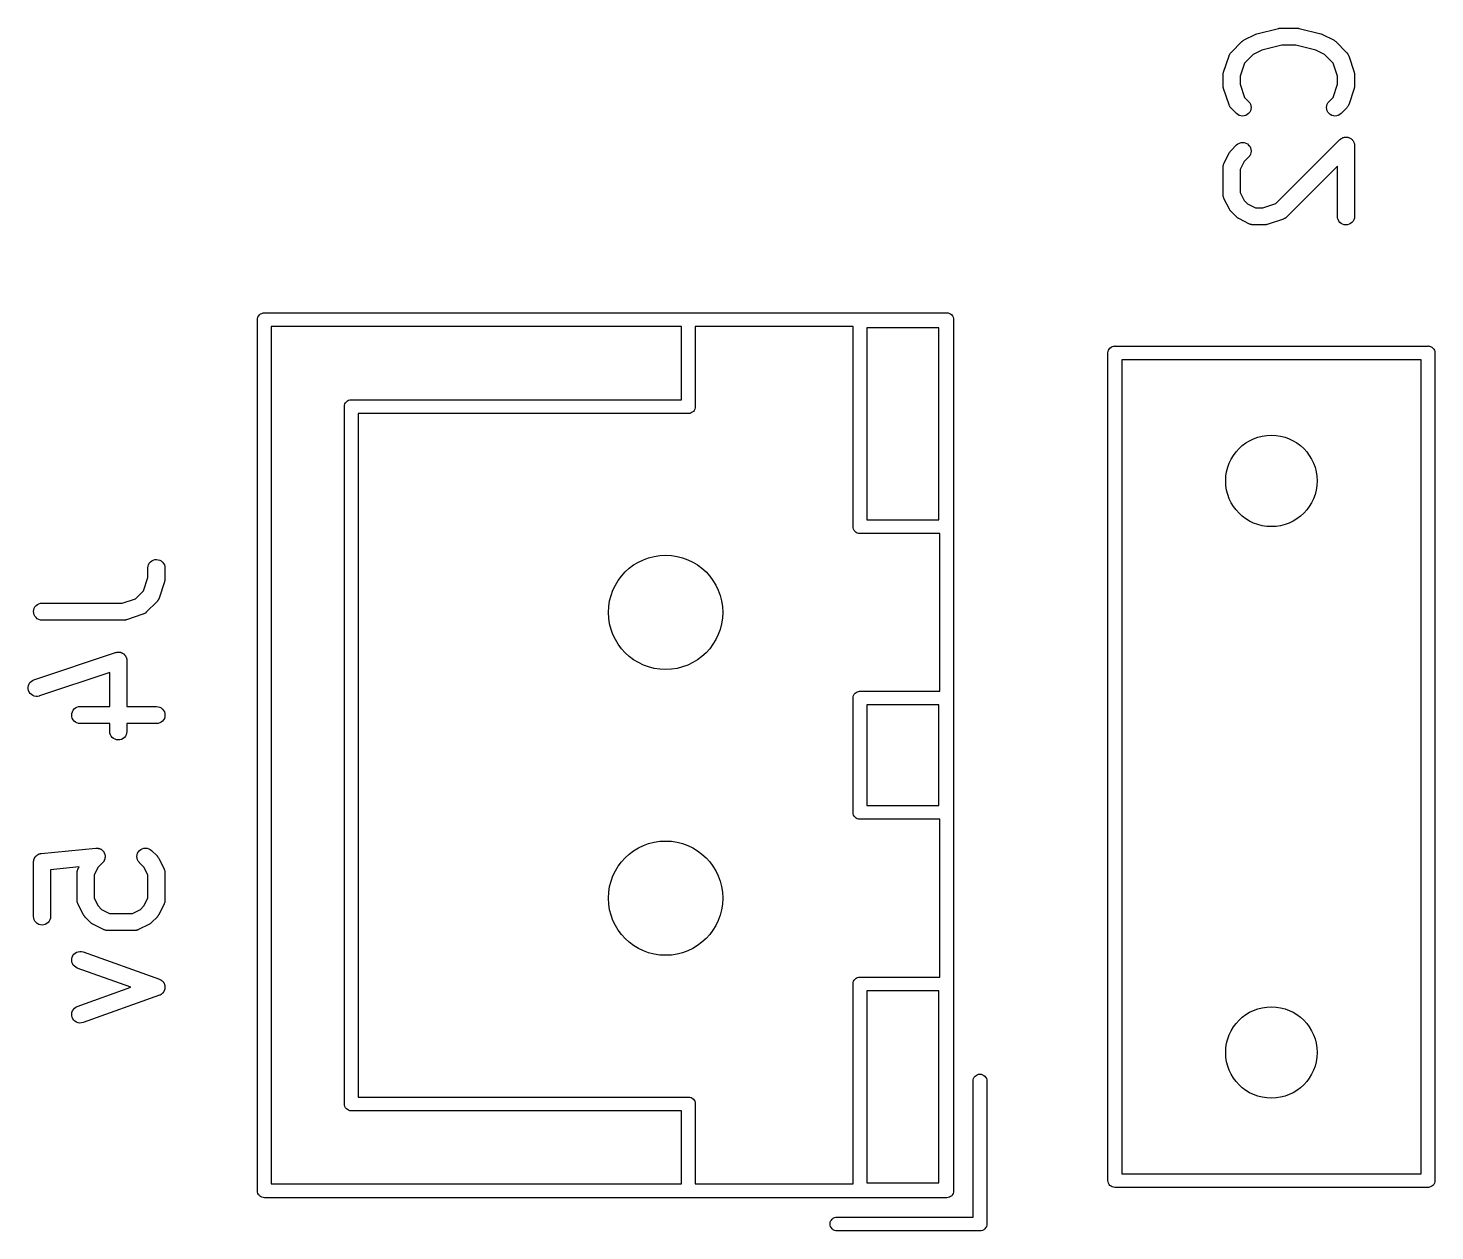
# Model space of a CAD drawing. Extents: x 140.2 to 175.1, y -102.6 to -62.2.
# Drawn here: x 140.17 to 152.48, y -73.06 to -62.54 of the extents above; entities that cross this region are included whole.
import ezdxf

# ---------------------------------------------------------------- set-up
doc = ezdxf.new("R2010")
doc.units = 0
doc.layers.add('BLACK', color=7, linetype='CONTINUOUS')

msp = doc.modelspace()

# ---------------------------------------------------------------- linework, layer by layer
at = {"layer": 'BLACK', "linetype": 'CONTINUOUS'}
for p, q in [((150.808, -62.6447), (150.812, -62.6424)), ((150.812, -62.6424), (150.907, -62.5948)), ((150.907, -62.5948), (150.908, -62.5944)), ((150.908, -62.5941), (150.915, -62.5917)), ((150.908, -62.5942), (150.908, -62.5941)), ((150.908, -62.5944), (150.908, -62.5942)), ((150.915, -62.5917), (150.922, -62.5893)), ((150.922, -62.5891), (151.113, -62.5415)), ((150.922, -62.5893), (150.922, -62.5891)), ((150.922, -62.5893), (150.922, -62.5893)), ((151.113, -62.5415), (151.114, -62.5413)), ((151.114, -62.5413), (151.115, -62.5411)), ((151.115, -62.5411), (151.116, -62.5407)), ((151.116, -62.5407), (151.122, -62.5401)), ((151.122, -62.5401), (151.128, -62.5393)), ((151.128, -62.5393), (151.13, -62.5394)), ((151.13, -62.5394), (151.131, -62.5393)), ((151.131, -62.5393), (151.274, -62.5393)), ((151.274, -62.5393), (151.275, -62.5393)), ((151.275, -62.5393), (151.276, -62.5394)), ((151.276, -62.5394), (151.278, -62.5394)), ((151.278, -62.5394), (151.283, -62.5403)), ((151.283, -62.5403), (151.289, -62.5409)), ((151.289, -62.5409), (151.291, -62.5413)), ((151.291, -62.5413), (151.292, -62.5415)), ((151.292, -62.5415), (151.482, -62.5891)), ((151.482, -62.5891), (151.483, -62.5894)), ((151.483, -62.5894), (151.484, -62.5895)), ((151.484, -62.5895), (151.484, -62.5896)), ((151.484, -62.5896), (151.491, -62.5921)), ((151.491, -62.5921), (151.497, -62.5945)), ((151.497, -62.5945), (151.498, -62.5947)), ((151.498, -62.5947), (151.498, -62.5948)), ((151.498, -62.5948), (151.593, -62.6424)), ((151.593, -62.6424), (151.594, -62.6429)), ((150.685, -62.7668), (150.687, -62.765)), ((150.687, -62.765), (150.688, -62.763)), ((150.688, -62.763), (150.691, -62.7591)), ((150.691, -62.7591), (150.694, -62.7549)), ((150.694, -62.7549), (150.696, -62.7534)), ((150.696, -62.7534), (150.697, -62.7517)), ((150.697, -62.7517), (150.792, -62.6565)), ((150.792, -62.6565), (150.793, -62.6558)), ((150.793, -62.6558), (150.796, -62.6531)), ((150.796, -62.6531), (150.799, -62.6502)), ((150.799, -62.6502), (150.802, -62.6486)), ((150.802, -62.6486), (150.804, -62.6466)), ((150.804, -62.6466), (150.808, -62.6447)), ((150.967, -62.7327), (150.89, -62.7712)), ((151.14, -62.6893), (150.967, -62.7327)), ((151.265, -62.6893), (151.14, -62.6893)), ((151.438, -62.7327), (151.265, -62.6893)), ((151.515, -62.7712), (151.438, -62.7327)), ((151.594, -62.6429), (151.598, -62.6452)), ((151.598, -62.6452), (151.601, -62.6472)), ((151.601, -62.6472), (151.604, -62.6492)), ((151.604, -62.6492), (151.606, -62.6509)), ((151.606, -62.6509), (151.609, -62.6538)), ((151.609, -62.6538), (151.613, -62.6565)), ((151.613, -62.6565), (151.708, -62.7517)), ((151.708, -62.7517), (151.709, -62.7525)), ((151.709, -62.7525), (151.71, -62.7542)), ((151.71, -62.7542), (151.712, -62.7557)), ((151.712, -62.7557), (151.714, -62.7599)), ((151.714, -62.7599), (151.718, -62.7639)), ((151.718, -62.7639), (151.719, -62.7659)), ((150.631, -62.9239), (150.679, -62.781)), ((150.679, -62.7801), (150.68, -62.7781)), ((150.679, -62.781), (150.679, -62.7801)), ((150.68, -62.7781), (150.681, -62.7759)), ((150.681, -62.7759), (150.683, -62.7714)), ((150.683, -62.7714), (150.685, -62.7668)), ((150.816, -62.8453), (150.777, -62.9598)), ((150.89, -62.7712), (150.816, -62.8453)), ((151.589, -62.8453), (151.515, -62.7712)), ((151.627, -62.9598), (151.589, -62.8453)), ((151.719, -62.7659), (151.72, -62.7677)), ((151.72, -62.7677), (151.722, -62.7724)), ((151.722, -62.7724), (151.724, -62.7769)), ((151.724, -62.7769), (151.725, -62.779)), ((151.725, -62.779), (151.726, -62.781)), ((151.726, -62.781), (151.774, -62.9239)), ((150.627, -62.9466), (150.628, -62.9424)), ((150.627, -62.9476), (150.627, -62.9466)), ((150.627, -63.0429), (150.627, -62.9476)), ((150.628, -62.9382), (150.629, -62.9351)), ((150.628, -62.9424), (150.628, -62.9382)), ((150.629, -62.932), (150.63, -62.928)), ((150.629, -62.9351), (150.629, -62.932)), ((150.63, -62.928), (150.631, -62.9239)), ((150.777, -62.9598), (150.777, -63.0307)), ((151.627, -63.0307), (151.627, -62.9598)), ((151.774, -62.9239), (151.774, -62.9249)), ((151.774, -62.9249), (151.775, -62.929)), ((151.775, -62.929), (151.776, -62.9331)), ((151.776, -62.9331), (151.776, -62.9362)), ((151.776, -62.9362), (151.777, -62.9392)), ((151.777, -62.9392), (151.777, -62.9434)), ((151.777, -62.9434), (151.777, -62.9476)), ((151.777, -62.9476), (151.777, -63.0429)), ((150.628, -63.0471), (150.627, -63.0429)), ((150.628, -63.0513), (150.628, -63.0471)), ((150.629, -63.0543), (150.628, -63.0513)), ((150.629, -63.0574), (150.629, -63.0543)), ((150.63, -63.0615), (150.629, -63.0574)), ((150.631, -63.0656), (150.63, -63.0615)), ((150.631, -63.0666), (150.631, -63.0656)), ((150.679, -63.2094), (150.631, -63.0666)), ((150.777, -63.0307), (150.816, -63.1452)), ((151.589, -63.1452), (151.627, -63.0307)), ((151.774, -63.0666), (151.726, -63.2094)), ((151.776, -63.0585), (151.774, -63.0625)), ((151.774, -63.0625), (151.774, -63.0666)), ((151.777, -63.0523), (151.776, -63.0553)), ((151.776, -63.0553), (151.776, -63.0585)), ((151.777, -63.0429), (151.777, -63.0439)), ((151.777, -63.0439), (151.777, -63.0481)), ((151.777, -63.0481), (151.777, -63.0523)), ((150.68, -63.2114), (150.679, -63.2094)), ((150.68, -63.2136), (150.68, -63.2114)), ((150.683, -63.2181), (150.68, -63.2136)), ((150.685, -63.2228), (150.683, -63.2181)), ((150.686, -63.2246), (150.685, -63.2228)), ((150.687, -63.2266), (150.686, -63.2246)), ((150.69, -63.2306), (150.687, -63.2266)), ((150.693, -63.2348), (150.69, -63.2306)), ((150.695, -63.2363), (150.693, -63.2348)), ((150.696, -63.238), (150.695, -63.2363)), ((150.697, -63.2387), (150.696, -63.238)), ((150.745, -63.2864), (150.697, -63.2387)), ((150.816, -63.1452), (150.851, -63.1803)), ((150.851, -63.1803), (150.851, -63.181)), ((150.851, -63.181), (150.861, -63.1925)), ((150.861, -63.1925), (150.867, -63.2055)), ((150.867, -63.2055), (150.871, -63.2195)), ((150.871, -63.2487), (150.867, -63.2626)), ((150.871, -63.2195), (150.873, -63.2341)), ((150.873, -63.2341), (150.871, -63.2487)), ((151.532, -63.2331), (151.534, -63.2185)), ((151.534, -63.2476), (151.532, -63.2331)), ((151.534, -63.2185), (151.538, -63.2045)), ((151.538, -63.2617), (151.534, -63.2476)), ((151.538, -63.2045), (151.545, -63.1916)), ((151.545, -63.1916), (151.554, -63.1803)), ((151.554, -63.1803), (151.589, -63.1452)), ((151.708, -63.2387), (151.66, -63.2864)), ((151.709, -63.237), (151.708, -63.2387)), ((151.711, -63.2355), (151.709, -63.237)), ((151.714, -63.2314), (151.711, -63.2355)), ((151.717, -63.2274), (151.714, -63.2314)), ((151.718, -63.2255), (151.717, -63.2274)), ((151.719, -63.2237), (151.718, -63.2255)), ((151.722, -63.2191), (151.719, -63.2237)), ((151.724, -63.2145), (151.722, -63.2191)), ((151.725, -63.2124), (151.724, -63.2145)), ((151.726, -63.2104), (151.725, -63.2124)), ((151.726, -63.2094), (151.726, -63.2104)), ((150.756, -63.2957), (150.745, -63.2864)), ((150.769, -63.3026), (150.756, -63.2957)), ((150.783, -63.3069), (150.769, -63.3026)), ((150.797, -63.3083), (150.783, -63.3069)), ((150.812, -63.307), (150.797, -63.3083)), ((150.826, -63.3028), (150.812, -63.307)), ((150.839, -63.2959), (150.826, -63.3028)), ((150.85, -63.2867), (150.839, -63.2959)), ((150.86, -63.2755), (150.85, -63.2867)), ((150.867, -63.2626), (150.86, -63.2755)), ((151.545, -63.2746), (151.538, -63.2617)), ((151.554, -63.286), (151.545, -63.2746)), ((151.565, -63.2954), (151.554, -63.286)), ((151.578, -63.3024), (151.565, -63.2954)), ((151.592, -63.3067), (151.578, -63.3024)), ((151.606, -63.3083), (151.592, -63.3067)), ((151.621, -63.3071), (151.606, -63.3083)), ((151.635, -63.303), (151.621, -63.3071)), ((151.648, -63.2962), (151.635, -63.303)), ((151.659, -63.2871), (151.648, -63.2962)), ((151.66, -63.2864), (151.659, -63.2871)), ((151.656, -63.5084), (151.661, -63.5039)), ((151.661, -63.5039), (151.661, -63.5038)), ((151.661, -63.5038), (151.662, -63.5038)), ((151.662, -63.5038), (151.668, -63.5004)), ((151.668, -63.5004), (151.674, -63.4971)), ((151.674, -63.4971), (151.675, -63.497)), ((151.674, -63.4971), (151.674, -63.4971)), ((151.675, -63.497), (151.681, -63.495)), ((151.681, -63.495), (151.688, -63.493)), ((151.688, -63.493), (151.689, -63.4929)), ((151.688, -63.493), (151.688, -63.493)), ((151.689, -63.4929), (151.696, -63.4923)), ((151.696, -63.4923), (151.703, -63.4917)), ((151.703, -63.4917), (151.703, -63.4917)), ((151.703, -63.4917), (151.71, -63.4924)), ((151.703, -63.4917), (151.703, -63.4917)), ((151.71, -63.4924), (151.717, -63.4932)), ((151.717, -63.4932), (151.718, -63.4932)), ((151.718, -63.4932), (151.718, -63.4933)), ((151.718, -63.4933), (151.725, -63.4954)), ((151.725, -63.4954), (151.731, -63.4975)), ((151.731, -63.4975), (151.732, -63.4976)), ((151.732, -63.4976), (151.732, -63.4976)), ((151.732, -63.4976), (151.738, -63.5011)), ((151.738, -63.5011), (151.744, -63.5045)), ((150.683, -63.6274), (150.686, -63.6239)), ((150.686, -63.6239), (150.688, -63.6202)), ((150.688, -63.6202), (150.69, -63.6178)), ((150.69, -63.6178), (150.691, -63.6151)), ((150.691, -63.6151), (150.694, -63.6121)), ((150.694, -63.6121), (150.697, -63.6089)), ((150.697, -63.6089), (150.745, -63.5613)), ((150.745, -63.5605), (150.757, -63.5514)), ((150.745, -63.5613), (150.745, -63.5605)), ((150.757, -63.5514), (150.77, -63.5446)), ((150.77, -63.5446), (150.784, -63.5406)), ((150.784, -63.5406), (150.798, -63.5393)), ((150.798, -63.5393), (150.813, -63.5409)), ((150.813, -63.5409), (150.827, -63.5452)), ((150.827, -63.5452), (150.84, -63.5523)), ((150.84, -63.5523), (150.851, -63.5616)), ((150.851, -63.5616), (150.86, -63.573)), ((150.86, -63.573), (150.867, -63.5859)), ((150.867, -63.5859), (150.871, -63.6)), ((150.871, -63.6), (150.873, -63.6145)), ((150.873, -63.6145), (150.871, -63.6291)), ((151.09, -64.0725), (151.649, -63.5136)), ((151.649, -63.5136), (151.65, -63.5131)), ((151.65, -63.5129), (151.656, -63.5084)), ((151.65, -63.5131), (151.65, -63.5129)), ((151.65, -63.5131), (151.65, -63.5131)), ((151.65, -63.5131), (151.65, -63.5131)), ((151.744, -63.5045), (151.744, -63.5046)), ((151.744, -63.5046), (151.745, -63.5046)), ((151.745, -63.5046), (151.75, -63.5092)), ((151.75, -63.5092), (151.756, -63.5138)), ((151.756, -63.5138), (151.756, -63.5139)), ((151.756, -63.5139), (151.756, -63.514)), ((151.756, -63.514), (151.76, -63.5196)), ((151.76, -63.5196), (151.765, -63.5252)), ((151.765, -63.5252), (151.765, -63.5253)), ((151.765, -63.5253), (151.765, -63.5254)), ((151.765, -63.5254), (151.768, -63.5319)), ((151.768, -63.5319), (151.772, -63.5381)), ((151.772, -63.5381), (151.772, -63.5382)), ((151.772, -63.5382), (151.772, -63.5383)), ((151.772, -63.5383), (151.774, -63.5452)), ((151.774, -63.5452), (151.776, -63.5521)), ((151.776, -63.5521), (151.776, -63.5522)), ((151.776, -63.5522), (151.776, -63.5524)), ((151.776, -63.5524), (151.777, -63.5595)), ((151.777, -63.5595), (151.777, -63.5667)), ((151.777, -63.5667), (151.777, -64.1857)), ((150.628, -63.7466), (150.629, -63.7415)), ((150.628, -63.7517), (150.628, -63.7466)), ((150.629, -63.7415), (150.63, -63.7395)), ((150.63, -63.7373), (150.632, -63.7325)), ((150.63, -63.7395), (150.63, -63.7373)), ((150.632, -63.7325), (150.633, -63.7276)), ((150.633, -63.7276), (150.635, -63.7257)), ((150.635, -63.7236), (150.683, -63.6284)), ((150.635, -63.7257), (150.635, -63.7236)), ((150.683, -63.6284), (150.683, -63.6274)), ((150.812, -63.7063), (150.777, -63.7748)), ((150.851, -63.6673), (150.812, -63.7063)), ((150.86, -63.656), (150.851, -63.6673)), ((150.867, -63.6431), (150.86, -63.656)), ((150.871, -63.6291), (150.867, -63.6431)), ((151.627, -63.7477), (151.184, -64.1911)), ((151.627, -64.1857), (151.627, -63.7477)), ((150.627, -63.7561), (150.628, -63.7539)), ((150.627, -63.7571), (150.627, -63.7561)), ((150.627, -63.9952), (150.627, -63.7571)), ((150.628, -63.7539), (150.628, -63.7517)), ((150.777, -63.7748), (150.777, -63.9775)), ((150.628, -63.9974), (150.627, -63.9952)), ((150.777, -63.9775), (150.812, -64.046)), ((150.628, -63.9996), (150.628, -63.9974)), ((150.628, -64.0047), (150.628, -63.9996)), ((150.629, -64.0098), (150.628, -64.0047)), ((150.629, -64.0119), (150.629, -64.0098)), ((150.63, -64.0141), (150.629, -64.0119)), ((150.632, -64.0189), (150.63, -64.0141)), ((150.633, -64.0238), (150.632, -64.0189)), ((150.634, -64.0258), (150.633, -64.0238)), ((150.635, -64.0278), (150.634, -64.0258)), ((150.635, -64.0288), (150.635, -64.0278)), ((150.683, -64.124), (150.635, -64.0288)), ((150.812, -64.046), (150.842, -64.0765)), ((150.842, -64.0765), (150.911, -64.1107)), ((150.911, -64.1107), (150.976, -64.1107)), ((150.976, -64.1107), (151.09, -64.0725)), ((150.685, -64.1276), (150.683, -64.124)), ((150.687, -64.1313), (150.685, -64.1276)), ((150.689, -64.1338), (150.687, -64.1313)), ((150.691, -64.1364), (150.689, -64.1338)), ((150.694, -64.1395), (150.691, -64.1364)), ((150.696, -64.1428), (150.694, -64.1395)), ((150.697, -64.1435), (150.696, -64.1428)), ((150.745, -64.1911), (150.697, -64.1435)), ((150.748, -64.1938), (150.745, -64.1911)), ((150.751, -64.1967), (150.748, -64.1938)), ((150.753, -64.1984), (150.751, -64.1967)), ((150.756, -64.2004), (150.753, -64.1984)), ((150.76, -64.2024), (150.756, -64.2004)), ((150.763, -64.2047), (150.76, -64.2024)), ((150.764, -64.2052), (150.763, -64.2047)), ((150.859, -64.2528), (150.764, -64.2052)), ((151.155, -64.2092), (151.012, -64.2569)), ((151.157, -64.2083), (151.155, -64.2092)), ((151.159, -64.2077), (151.157, -64.2083)), ((151.163, -64.2054), (151.159, -64.2077)), ((151.168, -64.2033), (151.163, -64.2054)), ((151.17, -64.202), (151.168, -64.2033)), ((151.172, -64.201), (151.17, -64.202)), ((151.176, -64.1978), (151.172, -64.201)), ((151.18, -64.1948), (151.176, -64.1978)), ((151.182, -64.1932), (151.18, -64.1948)), ((151.183, -64.1919), (151.182, -64.1932)), ((151.184, -64.1911), (151.183, -64.1919)), ((151.629, -64.2003), (151.627, -64.1857)), ((151.633, -64.2143), (151.629, -64.2003)), ((151.64, -64.2272), (151.633, -64.2143)), ((151.649, -64.2386), (151.64, -64.2272)), ((151.66, -64.2479), (151.649, -64.2386)), ((151.755, -64.2393), (151.743, -64.2485)), ((151.764, -64.2281), (151.755, -64.2393)), ((151.771, -64.2153), (151.764, -64.2281)), ((151.776, -64.2013), (151.771, -64.2153)), ((151.777, -64.1868), (151.776, -64.2013)), ((151.777, -64.1857), (151.777, -64.1868)), ((150.861, -64.2536), (150.859, -64.2528)), ((150.863, -64.2546), (150.861, -64.2536)), ((150.868, -64.2562), (150.863, -64.2546)), ((150.873, -64.258), (150.868, -64.2562)), ((150.875, -64.2584), (150.873, -64.258)), ((150.877, -64.2591), (150.875, -64.2584)), ((150.882, -64.2596), (150.877, -64.2591)), ((150.887, -64.2605), (150.882, -64.2596)), ((150.89, -64.2605), (150.887, -64.2605)), ((150.892, -64.2607), (150.89, -64.2605)), ((150.893, -64.2607), (150.892, -64.2607)), ((150.988, -64.2607), (150.893, -64.2607)), ((150.992, -64.2603), (150.988, -64.2607)), ((150.997, -64.2602), (150.992, -64.2603)), ((151, -64.2596), (150.997, -64.2602)), ((151.003, -64.2593), (151, -64.2596)), ((151.007, -64.2581), (151.003, -64.2593)), ((151.011, -64.2572), (151.007, -64.2581)), ((151.012, -64.2569), (151.011, -64.2572)), ((151.673, -64.2549), (151.66, -64.2479)), ((151.687, -64.2592), (151.673, -64.2549)), ((151.702, -64.2607), (151.687, -64.2592)), ((151.716, -64.2594), (151.702, -64.2607)), ((151.73, -64.2553), (151.716, -64.2594)), ((151.743, -64.2485), (151.73, -64.2553)), ((142.18, -65.09), (142.181, -65.0782)), ((142.18, -65.093), (142.18, -65.09)), ((142.18, -72.7071), (142.18, -65.093)), ((142.181, -65.0782), (142.184, -65.0669)), ((142.184, -65.0669), (142.19, -65.0565)), ((142.19, -65.0565), (142.197, -65.0474)), ((142.197, -65.0474), (142.207, -65.0399)), ((142.207, -65.0399), (142.217, -65.0343)), ((142.217, -65.0343), (142.228, -65.0309)), ((142.228, -65.0309), (142.237, -65.03)), ((142.237, -65.03), (142.24, -65.0297)), ((142.237, -65.03), (142.237, -65.03)), ((142.24, -65.0297), (142.243, -65.03)), ((142.243, -65.03), (148.207, -65.03)), ((148.207, -65.03), (148.21, -65.0297)), ((148.21, -65.0297), (148.213, -65.03)), ((148.213, -65.03), (148.213, -65.03)), ((148.213, -65.03), (148.222, -65.0309)), ((148.222, -65.0309), (148.233, -65.0343)), ((148.233, -65.0343), (148.242, -65.0389)), ((148.242, -65.0389), (148.243, -65.0399)), ((148.243, -65.0399), (148.253, -65.0474)), ((148.253, -65.0474), (148.26, -65.0565)), ((148.26, -65.0565), (148.266, -65.0669)), ((148.266, -65.0669), (148.269, -65.0782)), ((148.269, -65.0782), (148.27, -65.0867)), ((148.27, -65.0867), (148.27, -65.09)), ((148.27, -65.09), (148.27, -65.0929)), ((148.27, -65.0929), (148.27, -72.7071)), ((142.3, -65.15), (142.3, -72.65)), ((145.89, -65.15), (142.3, -65.15)), ((145.89, -65.79), (145.89, -65.15)), ((147.39, -65.15), (146.01, -65.15)), ((146.01, -65.15), (146.01, -65.8471)), ((147.39, -66.8971), (147.39, -65.15)), ((147.51, -65.16), (147.51, -66.84)), ((148.14, -65.16), (147.51, -65.16)), ((148.14, -66.84), (148.14, -65.16)), ((149.624, -65.3569), (149.63, -65.3465)), ((149.63, -65.3465), (149.637, -65.3374)), ((149.637, -65.3374), (149.647, -65.3299)), ((149.647, -65.3299), (149.657, -65.3243)), ((149.657, -65.3243), (149.668, -65.3209)), ((149.668, -65.3209), (149.677, -65.32)), ((149.677, -65.32), (149.68, -65.3197)), ((149.677, -65.32), (149.677, -65.32)), ((149.68, -65.3197), (149.683, -65.32)), ((149.683, -65.32), (152.417, -65.32)), ((152.417, -65.32), (152.42, -65.3197)), ((152.42, -65.3197), (152.423, -65.32)), ((152.423, -65.32), (152.432, -65.3209)), ((152.432, -65.3209), (152.443, -65.3243)), ((152.443, -65.3243), (152.453, -65.3299)), ((152.453, -65.3299), (152.463, -65.3374)), ((152.463, -65.3374), (152.47, -65.3465)), ((152.47, -65.3465), (152.476, -65.3569)), ((149.62, -65.38), (149.621, -65.3682)), ((149.62, -65.383), (149.62, -65.38)), ((149.62, -72.6171), (149.62, -65.383)), ((149.621, -65.3682), (149.624, -65.3569)), ((149.74, -65.44), (149.74, -72.56)), ((152.36, -65.44), (149.74, -65.44)), ((152.36, -72.56), (152.36, -65.44)), ((152.476, -65.3569), (152.479, -65.3682)), ((152.479, -65.3682), (152.48, -65.38)), ((152.48, -65.38), (152.48, -65.3829)), ((152.48, -65.3829), (152.48, -72.6171)), ((142.94, -65.85), (142.941, -65.8382)), ((142.941, -65.8382), (142.944, -65.8269)), ((142.944, -65.8269), (142.95, -65.8165)), ((142.95, -65.8165), (142.957, -65.8074)), ((142.957, -65.8074), (142.967, -65.7999)), ((142.967, -65.7999), (142.977, -65.7943)), ((142.977, -65.7943), (142.988, -65.7909)), ((142.988, -65.7909), (142.997, -65.79)), ((142.997, -65.79), (143, -65.7897)), ((143, -65.7897), (143.003, -65.79)), ((143.003, -65.79), (145.89, -65.79)), ((142.94, -65.8529), (142.94, -65.85)), ((142.94, -68.8971), (142.94, -65.8529)), ((145.947, -65.91), (143.06, -65.91)), ((143.06, -65.91), (143.06, -71.89)), ((145.95, -65.9103), (145.947, -65.91)), ((145.954, -65.9099), (145.95, -65.9103)), ((145.962, -65.9091), (145.954, -65.9099)), ((145.973, -65.9057), (145.962, -65.9091)), ((145.983, -65.9001), (145.973, -65.9057)), ((145.993, -65.8926), (145.983, -65.9001)), ((146, -65.8835), (145.993, -65.8926)), ((146.006, -65.8731), (146, -65.8835)), ((146.009, -65.8618), (146.006, -65.8731)), ((146.01, -65.85), (146.009, -65.8618)), ((146.01, -65.8471), (146.01, -65.85)), ((147.39, -66.9), (147.39, -66.8971)), ((147.391, -66.9118), (147.39, -66.9)), ((147.394, -66.9231), (147.391, -66.9118)), ((147.4, -66.9335), (147.394, -66.9231)), ((147.407, -66.9426), (147.4, -66.9335)), ((147.417, -66.9501), (147.407, -66.9426)), ((147.51, -66.84), (148.14, -66.84)), ((147.427, -66.9557), (147.417, -66.9501)), ((147.438, -66.9591), (147.427, -66.9557)), ((147.447, -66.9599), (147.438, -66.9591)), ((147.45, -66.9603), (147.447, -66.9599)), ((147.453, -66.96), (147.45, -66.9603)), ((148.15, -66.96), (147.453, -66.96)), ((148.15, -68.34), (148.15, -66.96)), ((141.254, -67.1999), (141.267, -67.1931)), ((141.267, -67.1931), (141.281, -67.1889)), ((141.281, -67.1889), (141.296, -67.1876)), ((141.296, -67.1876), (141.31, -67.1892)), ((141.31, -67.1892), (141.324, -67.1935)), ((141.324, -67.1935), (141.337, -67.2004)), ((141.22, -67.2616), (141.222, -67.247)), ((141.22, -67.2626), (141.22, -67.2616)), ((141.22, -67.3457), (141.22, -67.2626)), ((141.222, -67.247), (141.226, -67.2331)), ((141.226, -67.2331), (141.233, -67.2202)), ((141.233, -67.2202), (141.243, -67.209)), ((141.243, -67.209), (141.254, -67.1999)), ((141.337, -67.2004), (141.349, -67.2098)), ((141.349, -67.2098), (141.358, -67.2211)), ((141.358, -67.2211), (141.365, -67.234)), ((141.365, -67.234), (141.369, -67.2481)), ((141.369, -67.2481), (141.37, -67.2626)), ((141.37, -67.2626), (141.37, -67.3579)), ((141.182, -67.4602), (141.22, -67.3457)), ((141.367, -67.3816), (141.319, -67.5244)), ((141.369, -67.3734), (141.367, -67.3775)), ((141.367, -67.3775), (141.367, -67.3816)), ((141.37, -67.3673), (141.369, -67.3703)), ((141.369, -67.3703), (141.369, -67.3734)), ((141.37, -67.3579), (141.37, -67.3589)), ((141.37, -67.3589), (141.37, -67.3631)), ((141.37, -67.3631), (141.37, -67.3673)), ((140.997, -67.5686), (141.112, -67.5304)), ((141.112, -67.5304), (141.182, -67.4602)), ((141.301, -67.5537), (141.206, -67.649)), ((141.302, -67.552), (141.301, -67.5537)), ((141.304, -67.5505), (141.302, -67.552)), ((141.307, -67.5464), (141.304, -67.5505)), ((141.31, -67.5424), (141.307, -67.5464)), ((141.311, -67.5405), (141.31, -67.5424)), ((141.312, -67.5387), (141.311, -67.5405)), ((141.315, -67.5341), (141.312, -67.5387)), ((141.317, -67.5295), (141.315, -67.5341)), ((141.318, -67.5274), (141.317, -67.5295)), ((141.319, -67.5254), (141.318, -67.5274)), ((141.319, -67.5244), (141.319, -67.5254)), ((140.22, -67.643), (140.222, -67.6285)), ((140.222, -67.6576), (140.22, -67.643)), ((140.222, -67.6285), (140.226, -67.6145)), ((140.226, -67.6717), (140.222, -67.6576)), ((140.226, -67.6145), (140.233, -67.6016)), ((140.233, -67.6846), (140.226, -67.6717)), ((140.233, -67.6016), (140.243, -67.5904)), ((140.242, -67.696), (140.233, -67.6846)), ((140.243, -67.5904), (140.254, -67.5811)), ((140.254, -67.5811), (140.267, -67.5742)), ((140.267, -67.5742), (140.281, -67.57)), ((140.281, -67.57), (140.295, -67.5686)), ((140.295, -67.5686), (140.997, -67.5686)), ((141.176, -67.6671), (141.033, -67.7147)), ((141.178, -67.6662), (141.176, -67.6671)), ((141.18, -67.6656), (141.178, -67.6662)), ((141.185, -67.6632), (141.18, -67.6656)), ((141.19, -67.6611), (141.185, -67.6632)), ((141.191, -67.6599), (141.19, -67.6611)), ((141.193, -67.6589), (141.191, -67.6599)), ((141.197, -67.6557), (141.193, -67.6589)), ((141.202, -67.6527), (141.197, -67.6557)), ((141.203, -67.6511), (141.202, -67.6527)), ((141.205, -67.6497), (141.203, -67.6511)), ((141.206, -67.649), (141.205, -67.6497)), ((140.253, -67.7055), (140.242, -67.696)), ((140.266, -67.7125), (140.253, -67.7055)), ((140.28, -67.7169), (140.266, -67.7125)), ((140.294, -67.7186), (140.28, -67.7169)), ((140.295, -67.7186), (140.294, -67.7186)), ((141.01, -67.7186), (140.295, -67.7186)), ((141.014, -67.7182), (141.01, -67.7186)), ((141.018, -67.7181), (141.014, -67.7182)), ((141.021, -67.7174), (141.018, -67.7181)), ((141.024, -67.7171), (141.021, -67.7174)), ((141.028, -67.7159), (141.024, -67.7171)), ((141.032, -67.715), (141.028, -67.7159)), ((141.033, -67.7147), (141.032, -67.715)), ((140.224, -68.2391), (140.938, -68.001)), ((140.938, -68.001), (140.939, -68.0007)), ((140.939, -68.0007), (140.944, -67.9997)), ((140.944, -67.9997), (140.948, -67.9985)), ((140.948, -67.9985), (140.951, -67.9982)), ((140.951, -67.9982), (140.954, -67.9976)), ((140.954, -67.9976), (140.958, -67.9976)), ((140.958, -67.9976), (140.963, -67.9971)), ((140.963, -67.9971), (140.965, -67.9974)), ((140.965, -67.9974), (140.968, -67.9974)), ((140.968, -67.9974), (140.973, -67.9982)), ((140.973, -67.9982), (140.977, -67.9987)), ((140.977, -67.9987), (140.98, -67.9995)), ((140.98, -67.9995), (140.983, -68)), ((140.983, -68), (140.987, -68.0017)), ((140.987, -68.0017), (140.991, -68.003)), ((140.991, -68.003), (140.994, -68.0044)), ((140.994, -68.0044), (140.996, -68.0054)), ((140.996, -68.0054), (141, -68.0078)), ((141, -68.0078), (141.004, -68.01)), ((141.004, -68.01), (141.006, -68.0118)), ((141.006, -68.0118), (141.009, -68.0133)), ((141.009, -68.0133), (141.012, -68.0164)), ((141.012, -68.0164), (141.015, -68.0193)), ((141.015, -68.0193), (141.017, -68.0215)), ((141.017, -68.0215), (141.019, -68.0235)), ((141.019, -68.0235), (141.022, -68.0272)), ((141.022, -68.0272), (141.025, -68.0306)), ((141.025, -68.0306), (141.026, -68.0332)), ((141.026, -68.0332), (141.027, -68.0355)), ((141.027, -68.0355), (141.029, -68.0396)), ((141.029, -68.0396), (141.031, -68.0436)), ((141.031, -68.0436), (141.032, -68.0463)), ((141.032, -68.0463), (141.033, -68.0489)), ((141.033, -68.0489), (141.034, -68.0533)), ((141.034, -68.0533), (141.036, -68.0576)), ((141.036, -68.0576), (141.036, -68.0604)), ((140.887, -68.1762), (140.271, -68.3814)), ((140.887, -68.4733), (140.887, -68.1762)), ((141.036, -68.0604), (141.037, -68.0632)), ((141.037, -68.0632), (141.037, -68.0677)), ((141.037, -68.0677), (141.037, -68.0721)), ((141.037, -68.0721), (141.037, -68.4733)), ((140.173, -68.3045), (140.176, -68.2901)), ((140.176, -68.2901), (140.181, -68.2765)), ((140.181, -68.2765), (140.189, -68.2641)), ((140.189, -68.2641), (140.199, -68.2535)), ((140.199, -68.2535), (140.211, -68.245)), ((140.211, -68.245), (140.224, -68.2391)), ((140.173, -68.3192), (140.173, -68.3045)), ((140.176, -68.3335), (140.173, -68.3192)), ((140.182, -68.3469), (140.176, -68.3335)), ((140.191, -68.3589), (140.182, -68.3469)), ((140.201, -68.369), (140.191, -68.3589)), ((140.214, -68.377), (140.201, -68.369)), ((140.227, -68.3823), (140.214, -68.377)), ((140.242, -68.385), (140.227, -68.3823)), ((140.256, -68.3848), (140.242, -68.385)), ((140.27, -68.3817), (140.256, -68.3848)), ((140.271, -68.3814), (140.27, -68.3817)), ((147.39, -68.4), (147.391, -68.3882)), ((147.39, -68.403), (147.39, -68.4)), ((147.39, -69.3971), (147.39, -68.403)), ((147.391, -68.3882), (147.394, -68.3769)), ((147.394, -68.3769), (147.4, -68.3665)), ((147.4, -68.3665), (147.407, -68.3574)), ((147.407, -68.3574), (147.417, -68.3499)), ((147.417, -68.3499), (147.427, -68.3443)), ((147.427, -68.3443), (147.438, -68.3409)), ((147.438, -68.3409), (147.447, -68.34)), ((147.447, -68.34), (147.45, -68.3397)), ((147.447, -68.34), (147.447, -68.34)), ((147.45, -68.3397), (147.453, -68.34)), ((147.453, -68.34), (148.15, -68.34)), ((140.554, -68.5478), (140.555, -68.5333)), ((140.555, -68.5624), (140.554, -68.5478)), ((140.555, -68.5333), (140.56, -68.5193)), ((140.56, -68.5193), (140.567, -68.5064)), ((140.567, -68.5064), (140.576, -68.4951)), ((140.576, -68.4951), (140.587, -68.4859)), ((140.587, -68.4859), (140.6, -68.479)), ((140.6, -68.479), (140.614, -68.4748)), ((140.614, -68.4748), (140.629, -68.4733)), ((140.629, -68.4733), (140.887, -68.4733)), ((141.037, -68.4733), (141.295, -68.4733)), ((141.295, -68.4733), (141.296, -68.4733)), ((141.296, -68.4733), (141.311, -68.475)), ((141.311, -68.475), (141.325, -68.4794)), ((141.325, -68.4794), (141.338, -68.4864)), ((141.338, -68.4864), (141.349, -68.4959)), ((141.349, -68.4959), (141.358, -68.5073)), ((141.358, -68.5073), (141.365, -68.5202)), ((141.365, -68.5202), (141.369, -68.5343)), ((141.369, -68.5343), (141.37, -68.5489)), ((141.37, -68.5489), (141.369, -68.5634)), ((147.51, -68.46), (147.51, -69.34)), ((148.14, -68.46), (147.51, -68.46)), ((148.14, -69.34), (148.14, -68.46)), ((140.559, -68.5764), (140.555, -68.5624)), ((140.566, -68.5894), (140.559, -68.5764)), ((140.575, -68.6008), (140.566, -68.5894)), ((140.586, -68.6102), (140.575, -68.6008)), ((140.599, -68.6173), (140.586, -68.6102)), ((140.613, -68.6217), (140.599, -68.6173)), ((140.628, -68.6233), (140.613, -68.6217)), ((140.629, -68.6233), (140.628, -68.6233)), ((140.887, -68.6233), (140.629, -68.6233)), ((140.887, -68.6912), (140.887, -68.6233)), ((141.295, -68.6233), (141.037, -68.6233)), ((141.037, -68.6233), (141.037, -68.6912)), ((141.31, -68.6219), (141.295, -68.6233)), ((141.324, -68.6177), (141.31, -68.6219)), ((141.337, -68.6108), (141.324, -68.6177)), ((141.348, -68.6016), (141.337, -68.6108)), ((141.358, -68.5903), (141.348, -68.6016)), ((141.365, -68.5774), (141.358, -68.5903)), ((141.369, -68.5634), (141.365, -68.5774)), ((140.888, -68.7058), (140.887, -68.6912)), ((140.893, -68.7198), (140.888, -68.7058)), ((140.9, -68.7327), (140.893, -68.7198)), ((140.909, -68.744), (140.9, -68.7327)), ((140.92, -68.7534), (140.909, -68.744)), ((140.933, -68.7603), (140.92, -68.7534)), ((140.947, -68.7647), (140.933, -68.7603)), ((140.962, -68.7662), (140.947, -68.7647)), ((140.976, -68.7649), (140.962, -68.7662)), ((140.99, -68.7607), (140.976, -68.7649)), ((141.003, -68.7539), (140.99, -68.7607)), ((141.015, -68.7448), (141.003, -68.7539)), ((141.024, -68.7336), (141.015, -68.7448)), ((141.031, -68.7207), (141.024, -68.7336)), ((141.035, -68.7068), (141.031, -68.7207)), ((141.037, -68.6922), (141.035, -68.7068)), ((141.037, -68.6912), (141.037, -68.6922)), ((142.94, -71.9471), (142.94, -68.8971)), ((147.39, -69.4), (147.39, -69.3971)), ((147.391, -69.4118), (147.39, -69.4)), ((147.51, -69.34), (148.14, -69.34)), ((147.394, -69.4231), (147.391, -69.4118)), ((147.4, -69.4335), (147.394, -69.4231)), ((147.407, -69.4426), (147.4, -69.4335)), ((147.417, -69.4501), (147.407, -69.4426)), ((147.427, -69.4557), (147.417, -69.4501)), ((147.438, -69.4591), (147.427, -69.4557)), ((147.45, -69.4603), (147.438, -69.4591)), ((147.453, -69.46), (147.45, -69.4603)), ((148.15, -69.46), (147.453, -69.46)), ((148.15, -70.84), (148.15, -69.46)), ((140.24, -69.7835), (140.243, -69.7805)), ((140.243, -69.7805), (140.246, -69.7784)), ((140.246, -69.7784), (140.248, -69.776)), ((140.248, -69.776), (140.251, -69.7738)), ((140.251, -69.7738), (140.254, -69.7713)), ((140.254, -69.7713), (140.257, -69.7697)), ((140.257, -69.7697), (140.26, -69.7679)), ((140.26, -69.7679), (140.264, -69.7664)), ((140.264, -69.7664), (140.267, -69.7645)), ((140.267, -69.7645), (140.27, -69.7636)), ((140.27, -69.7636), (140.274, -69.7623)), ((140.274, -69.7623), (140.277, -69.7615)), ((140.277, -69.7615), (140.281, -69.7604)), ((140.281, -69.7604), (140.285, -69.7601)), ((140.285, -69.7601), (140.288, -69.7594)), ((140.288, -69.7594), (140.764, -69.7118)), ((140.764, -69.7118), (140.765, -69.7117)), ((140.765, -69.7117), (140.769, -69.7117)), ((140.769, -69.7117), (140.772, -69.7114)), ((140.772, -69.7114), (140.776, -69.7118)), ((140.776, -69.7118), (140.78, -69.7119)), ((140.78, -69.7119), (140.783, -69.7126)), ((140.783, -69.7126), (140.787, -69.713)), ((140.787, -69.713), (140.79, -69.7141)), ((140.79, -69.7141), (140.794, -69.7149)), ((140.794, -69.7149), (140.797, -69.7163)), ((140.797, -69.7163), (140.801, -69.7174)), ((140.801, -69.7174), (140.804, -69.7192)), ((140.804, -69.7192), (140.808, -69.7206)), ((140.808, -69.7206), (140.811, -69.7227)), ((140.811, -69.7227), (140.814, -69.7244)), ((140.814, -69.7244), (140.817, -69.7268)), ((140.817, -69.7268), (140.82, -69.7289)), ((140.82, -69.7289), (140.822, -69.7315)), ((140.822, -69.7315), (140.825, -69.7338)), ((140.825, -69.7338), (140.827, -69.7367)), ((140.827, -69.7367), (140.83, -69.7393)), ((140.83, -69.7393), (140.832, -69.7423)), ((140.832, -69.7423), (140.834, -69.7451)), ((140.834, -69.7451), (140.836, -69.7484)), ((140.836, -69.7484), (140.838, -69.7516)), ((140.838, -69.7516), (140.839, -69.7549)), ((140.839, -69.7549), (140.841, -69.7581)), ((140.841, -69.7581), (140.842, -69.7617)), ((140.842, -69.7617), (140.843, -69.7651)), ((140.843, -69.7651), (140.844, -69.7687)), ((140.844, -69.7687), (140.845, -69.7721)), ((140.845, -69.7721), (140.846, -69.7758)), ((140.846, -69.7758), (140.846, -69.7795)), ((140.846, -69.7795), (140.846, -69.7831)), ((141.125, -69.7856), (141.127, -69.7711)), ((141.127, -69.7711), (141.131, -69.7571)), ((141.131, -69.7571), (141.138, -69.7443)), ((141.138, -69.7443), (141.147, -69.733)), ((141.147, -69.733), (141.159, -69.7238)), ((141.159, -69.7238), (141.172, -69.717)), ((141.172, -69.717), (141.186, -69.7128)), ((141.186, -69.7128), (141.2, -69.7114)), ((141.2, -69.7114), (141.215, -69.7129)), ((141.215, -69.7129), (141.229, -69.7172)), ((141.229, -69.7172), (141.242, -69.7241)), ((141.242, -69.7241), (141.253, -69.7334)), ((141.253, -69.7334), (141.301, -69.781)), ((140.22, -69.833), (140.221, -69.8297)), ((140.22, -69.834), (140.22, -69.833)), ((140.22, -70.3102), (140.22, -69.834)), ((140.221, -69.8264), (140.222, -69.8224)), ((140.221, -69.8297), (140.221, -69.8264)), ((140.222, -69.8185), (140.223, -69.8153)), ((140.222, -69.8224), (140.222, -69.8185)), ((140.223, -69.8153), (140.224, -69.812)), ((140.224, -69.812), (140.225, -69.8083)), ((140.225, -69.8083), (140.226, -69.8045)), ((140.226, -69.8045), (140.228, -69.8016)), ((140.228, -69.8016), (140.229, -69.7985)), ((140.229, -69.7985), (140.232, -69.7952)), ((140.232, -69.7952), (140.233, -69.7917)), ((140.233, -69.7917), (140.236, -69.7891)), ((140.236, -69.7891), (140.237, -69.7864)), ((140.237, -69.7864), (140.24, -69.7835)), ((140.619, -69.8771), (140.37, -69.9019)), ((140.37, -69.9019), (140.37, -70.3102)), ((140.606, -69.9046), (140.607, -69.8997)), ((140.607, -69.8997), (140.608, -69.8978)), ((140.608, -69.8978), (140.609, -69.8957)), ((140.609, -69.8957), (140.619, -69.8771)), ((140.786, -69.8785), (140.751, -69.947)), ((140.825, -69.8395), (140.786, -69.8785)), ((140.827, -69.8367), (140.825, -69.8395)), ((140.829, -69.8341), (140.827, -69.8367)), ((140.832, -69.831), (140.829, -69.8341)), ((140.834, -69.8281), (140.832, -69.831)), ((140.836, -69.825), (140.834, -69.8281)), ((140.838, -69.822), (140.836, -69.825)), ((140.839, -69.8185), (140.838, -69.822)), ((140.841, -69.8153), (140.839, -69.8185)), ((140.842, -69.8118), (140.841, -69.8153)), ((140.843, -69.8085), (140.842, -69.8118)), ((140.844, -69.8048), (140.843, -69.8085)), ((140.845, -69.8013), (140.844, -69.8048)), ((140.846, -69.7941), (140.845, -69.7977)), ((140.845, -69.7977), (140.845, -69.8013)), ((140.846, -69.7831), (140.847, -69.7867)), ((140.847, -69.7867), (140.846, -69.7904)), ((140.846, -69.7904), (140.846, -69.7941)), ((141.126, -69.8002), (141.125, -69.7856)), ((141.131, -69.8143), (141.126, -69.8002)), ((141.137, -69.8273), (141.131, -69.8143)), ((141.146, -69.8387), (141.137, -69.8273)), ((141.147, -69.8395), (141.146, -69.8387)), ((141.186, -69.8785), (141.147, -69.8395)), ((141.22, -69.947), (141.186, -69.8785)), ((141.301, -69.781), (141.302, -69.7818)), ((141.302, -69.7818), (141.304, -69.7851)), ((141.304, -69.7851), (141.307, -69.7881)), ((141.307, -69.7881), (141.309, -69.7908)), ((141.309, -69.7908), (141.311, -69.7932)), ((141.311, -69.7932), (141.313, -69.7969)), ((141.313, -69.7969), (141.315, -69.8005)), ((141.315, -69.8005), (141.362, -69.8957)), ((141.362, -69.8957), (141.363, -69.8967)), ((141.363, -69.8967), (141.364, -69.8988)), ((141.364, -69.8988), (141.365, -69.9007)), ((141.365, -69.9007), (141.366, -69.9056)), ((140.601, -69.9282), (140.602, -69.926)), ((140.601, -69.9293), (140.601, -69.9282)), ((140.601, -70.1674), (140.601, -69.9293)), ((140.602, -69.9188), (140.603, -69.9137)), ((140.602, -69.9238), (140.602, -69.9188)), ((140.602, -69.926), (140.602, -69.9238)), ((140.603, -69.9137), (140.604, -69.9116)), ((140.604, -69.9094), (140.606, -69.9046)), ((140.604, -69.9116), (140.604, -69.9094)), ((140.751, -69.947), (140.751, -70.1497)), ((141.22, -70.1497), (141.22, -69.947)), ((141.366, -69.9056), (141.368, -69.9104)), ((141.368, -69.9104), (141.368, -69.9126)), ((141.368, -69.9126), (141.369, -69.9147)), ((141.369, -69.9147), (141.369, -69.9198)), ((141.369, -69.9198), (141.37, -69.9249)), ((141.37, -69.9249), (141.37, -69.9271)), ((141.37, -69.9271), (141.37, -69.9293)), ((141.37, -69.9293), (141.37, -70.1674)), ((140.751, -70.1497), (140.786, -70.2182)), ((141.186, -70.2182), (141.22, -70.1497)), ((140.602, -70.1696), (140.601, -70.1674)), ((140.601, -70.1718), (140.602, -70.1696)), ((140.602, -70.1768), (140.601, -70.1718)), ((140.603, -70.1819), (140.602, -70.1768)), ((140.603, -70.1841), (140.603, -70.1819)), ((140.604, -70.1862), (140.603, -70.1841)), ((140.606, -70.1911), (140.604, -70.1862)), ((140.607, -70.196), (140.606, -70.1911)), ((140.608, -70.1979), (140.607, -70.196)), ((140.609, -70.2), (140.608, -70.1979)), ((140.609, -70.2009), (140.609, -70.2)), ((140.657, -70.2962), (140.609, -70.2009)), ((140.786, -70.2182), (140.816, -70.2486)), ((140.816, -70.2486), (140.885, -70.2829)), ((141.087, -70.2829), (141.156, -70.2486)), ((141.156, -70.2486), (141.186, -70.2182)), ((141.362, -70.2009), (141.315, -70.2962)), ((141.363, -70.1989), (141.362, -70.2009)), ((141.364, -70.1969), (141.363, -70.1989)), ((141.366, -70.192), (141.364, -70.1969)), ((141.368, -70.1873), (141.366, -70.192)), ((141.369, -70.183), (141.368, -70.1851)), ((141.368, -70.1851), (141.368, -70.1873)), ((141.37, -70.1728), (141.369, -70.1779)), ((141.369, -70.1779), (141.369, -70.183)), ((141.37, -70.1674), (141.37, -70.1684)), ((141.37, -70.1684), (141.37, -70.1706)), ((141.37, -70.1706), (141.37, -70.1728)), ((140.222, -70.3248), (140.22, -70.3102)), ((140.226, -70.3388), (140.222, -70.3248)), ((140.233, -70.3517), (140.226, -70.3388)), ((140.242, -70.3631), (140.233, -70.3517)), ((140.253, -70.3724), (140.242, -70.3631)), ((140.266, -70.3794), (140.253, -70.3724)), ((140.28, -70.3837), (140.266, -70.3794)), ((140.295, -70.3852), (140.28, -70.3837)), ((140.309, -70.3839), (140.295, -70.3852)), ((140.323, -70.3798), (140.309, -70.3839)), ((140.336, -70.373), (140.323, -70.3798)), ((140.348, -70.3638), (140.336, -70.373)), ((140.357, -70.3526), (140.348, -70.3638)), ((140.364, -70.3398), (140.357, -70.3526)), ((140.369, -70.3258), (140.364, -70.3398)), ((140.37, -70.3113), (140.369, -70.3258)), ((140.37, -70.3102), (140.37, -70.3113)), ((140.659, -70.2997), (140.657, -70.2962)), ((140.661, -70.3035), (140.659, -70.2997)), ((140.663, -70.3059), (140.661, -70.3035)), ((140.665, -70.3086), (140.663, -70.3059)), ((140.668, -70.3116), (140.665, -70.3086)), ((140.67, -70.3149), (140.668, -70.3116)), ((140.671, -70.3157), (140.67, -70.3149)), ((140.719, -70.3633), (140.671, -70.3157)), ((140.722, -70.3659), (140.719, -70.3633)), ((140.725, -70.3689), (140.722, -70.3659)), ((140.727, -70.3706), (140.725, -70.3689)), ((140.73, -70.3726), (140.727, -70.3706)), ((140.734, -70.3745), (140.73, -70.3726)), ((140.737, -70.3768), (140.734, -70.3745)), ((140.738, -70.3773), (140.737, -70.3768)), ((140.833, -70.4249), (140.738, -70.3773)), ((140.885, -70.2829), (141.087, -70.2829)), ((141.234, -70.3773), (141.138, -70.4249)), ((141.237, -70.3751), (141.234, -70.3773)), ((141.241, -70.3731), (141.237, -70.3751)), ((141.243, -70.3712), (141.241, -70.3731)), ((141.246, -70.3695), (141.243, -70.3712)), ((141.249, -70.3666), (141.246, -70.3695)), ((141.252, -70.364), (141.249, -70.3666)), ((141.253, -70.3633), (141.252, -70.364)), ((141.301, -70.3157), (141.253, -70.3633)), ((141.303, -70.3124), (141.301, -70.3157)), ((141.306, -70.3094), (141.303, -70.3124)), ((141.308, -70.3068), (141.306, -70.3094)), ((141.31, -70.3043), (141.308, -70.3068)), ((141.312, -70.3006), (141.31, -70.3043)), ((141.314, -70.2971), (141.312, -70.3006)), ((141.315, -70.2962), (141.314, -70.2971)), ((140.835, -70.4257), (140.833, -70.4249)), ((140.837, -70.4268), (140.835, -70.4257)), ((140.842, -70.4283), (140.837, -70.4268)), ((140.847, -70.4302), (140.842, -70.4283)), ((140.849, -70.4306), (140.847, -70.4302)), ((140.851, -70.4312), (140.849, -70.4306)), ((140.856, -70.4318), (140.851, -70.4312)), ((140.861, -70.4327), (140.856, -70.4318)), ((140.864, -70.4326), (140.861, -70.4327)), ((140.866, -70.4329), (140.864, -70.4326)), ((140.867, -70.4329), (140.866, -70.4329)), ((141.105, -70.4329), (140.867, -70.4329)), ((141.107, -70.4326), (141.105, -70.4329)), ((141.109, -70.4327), (141.107, -70.4326)), ((141.114, -70.4319), (141.109, -70.4327)), ((141.119, -70.4314), (141.114, -70.4319)), ((141.122, -70.4308), (141.119, -70.4314)), ((141.124, -70.4304), (141.122, -70.4308)), ((141.129, -70.4287), (141.124, -70.4304)), ((141.133, -70.4272), (141.129, -70.4287)), ((141.135, -70.4262), (141.133, -70.4272)), ((141.138, -70.4254), (141.135, -70.4262)), ((141.138, -70.4249), (141.138, -70.4254)), ((140.565, -70.6523), (140.573, -70.6406)), ((140.573, -70.6406), (140.584, -70.6308)), ((140.584, -70.6308), (140.597, -70.6233)), ((140.597, -70.6233), (140.611, -70.6184)), ((140.611, -70.6184), (140.625, -70.6163)), ((140.625, -70.6163), (140.64, -70.617)), ((140.64, -70.617), (140.654, -70.6206)), ((140.654, -70.6206), (141.321, -70.8587)), ((140.554, -70.6943), (140.555, -70.6796)), ((140.556, -70.7088), (140.554, -70.6943)), ((140.555, -70.6796), (140.558, -70.6655)), ((140.561, -70.7226), (140.556, -70.7088)), ((140.558, -70.6655), (140.565, -70.6523)), ((140.568, -70.7352), (140.561, -70.7226)), ((140.578, -70.7462), (140.568, -70.7352)), ((140.589, -70.755), (140.578, -70.7462)), ((140.603, -70.7615), (140.589, -70.755)), ((140.603, -70.7618), (140.603, -70.7615)), ((141.072, -70.9293), (140.603, -70.7618)), ((141.321, -70.8587), (141.322, -70.859)), ((141.322, -70.859), (141.325, -70.8606)), ((141.325, -70.8606), (141.328, -70.8618)), ((141.328, -70.8618), (141.331, -70.8638)), ((141.331, -70.8638), (141.335, -70.8654)), ((141.335, -70.8654), (141.338, -70.8676)), ((141.338, -70.8676), (141.341, -70.8695)), ((141.341, -70.8695), (141.343, -70.872)), ((141.343, -70.872), (141.346, -70.8743)), ((141.346, -70.8743), (141.349, -70.877)), ((141.349, -70.877), (141.351, -70.8794)), ((141.351, -70.8794), (141.354, -70.8825)), ((141.354, -70.8825), (141.356, -70.8853)), ((141.356, -70.8853), (141.358, -70.8884)), ((147.39, -70.9), (147.391, -70.8882)), ((147.391, -70.8882), (147.394, -70.8769)), ((147.394, -70.8769), (147.4, -70.8665)), ((147.4, -70.8665), (147.407, -70.8574)), ((147.407, -70.8574), (147.417, -70.8499)), ((147.417, -70.8499), (147.427, -70.8443)), ((147.427, -70.8443), (147.438, -70.8409)), ((147.438, -70.8409), (147.447, -70.84)), ((147.447, -70.84), (147.45, -70.8397)), ((147.447, -70.84), (147.447, -70.84)), ((147.45, -70.8397), (147.453, -70.84)), ((147.453, -70.84), (148.15, -70.84)), ((140.603, -71.0967), (141.072, -70.9293)), ((141.321, -70.9999), (140.654, -71.238)), ((141.324, -70.9984), (141.321, -70.9999)), ((141.327, -70.9972), (141.324, -70.9984)), ((141.33, -70.9953), (141.327, -70.9972)), ((141.334, -70.9937), (141.33, -70.9953)), ((141.337, -70.9915), (141.334, -70.9937)), ((141.34, -70.9897), (141.337, -70.9915)), ((141.343, -70.9872), (141.34, -70.9897)), ((141.346, -70.985), (141.343, -70.9872)), ((141.348, -70.9823), (141.346, -70.985)), ((141.351, -70.9799), (141.348, -70.9823)), ((141.353, -70.9769), (141.351, -70.9799)), ((141.355, -70.9742), (141.353, -70.9769)), ((141.357, -70.9711), (141.355, -70.9742)), ((141.359, -70.9682), (141.357, -70.9711)), ((141.358, -70.8884), (141.36, -70.8913)), ((141.361, -70.9648), (141.359, -70.9682)), ((141.36, -70.8913), (141.362, -70.8947)), ((141.363, -70.9616), (141.361, -70.9648)), ((141.362, -70.8947), (141.363, -70.8979)), ((141.363, -70.8979), (141.365, -70.9013)), ((141.364, -70.9582), (141.363, -70.9616)), ((141.366, -70.955), (141.364, -70.9582)), ((141.365, -70.9013), (141.366, -70.9046)), ((141.366, -70.9046), (141.367, -70.9082)), ((141.367, -70.9514), (141.366, -70.955)), ((141.367, -70.9082), (141.368, -70.9117)), ((141.368, -70.9479), (141.367, -70.9514)), ((141.368, -70.9117), (141.369, -70.9153)), ((141.369, -70.9443), (141.368, -70.9479)), ((141.369, -70.9153), (141.37, -70.9188)), ((141.37, -70.9371), (141.369, -70.9408)), ((141.369, -70.9408), (141.369, -70.9443)), ((141.37, -70.9188), (141.37, -70.9225)), ((141.37, -70.9225), (141.37, -70.9262)), ((141.37, -70.9262), (141.37, -70.9298)), ((141.37, -70.9298), (141.37, -70.9334)), ((141.37, -70.9334), (141.37, -70.9371)), ((147.39, -70.903), (147.39, -70.9)), ((147.39, -72.65), (147.39, -70.903)), ((147.51, -70.96), (147.51, -72.64)), ((148.14, -70.96), (147.51, -70.96)), ((148.14, -72.64), (148.14, -70.96)), ((140.561, -71.135), (140.569, -71.1225)), ((140.569, -71.1225), (140.578, -71.1117)), ((140.578, -71.1117), (140.59, -71.103)), ((140.59, -71.103), (140.603, -71.0967)), ((140.554, -71.1633), (140.556, -71.1488)), ((140.554, -71.1779), (140.554, -71.1633)), ((140.558, -71.1921), (140.554, -71.1779)), ((140.556, -71.1488), (140.561, -71.135)), ((140.564, -71.2054), (140.558, -71.1921)), ((140.573, -71.2172), (140.564, -71.2054)), ((140.583, -71.2272), (140.573, -71.2172)), ((140.596, -71.2348), (140.583, -71.2272)), ((140.61, -71.2399), (140.596, -71.2348)), ((140.624, -71.2422), (140.61, -71.2399)), ((140.639, -71.2417), (140.624, -71.2422)), ((140.653, -71.2384), (140.639, -71.2417)), ((140.654, -71.238), (140.653, -71.2384)), ((148.44, -71.7471), (148.441, -71.7382)), ((148.44, -72.94), (148.44, -71.7471)), ((148.441, -71.7382), (148.444, -71.7269)), ((148.444, -71.7269), (148.45, -71.7165)), ((148.45, -71.7165), (148.457, -71.7074)), ((148.457, -71.7074), (148.467, -71.6999)), ((148.467, -71.6999), (148.477, -71.6943)), ((148.477, -71.6943), (148.488, -71.6909)), ((148.488, -71.6909), (148.5, -71.6897)), ((148.5, -71.6897), (148.512, -71.6909)), ((148.512, -71.6909), (148.523, -71.6943)), ((148.523, -71.6943), (148.533, -71.6999)), ((148.533, -71.6999), (148.543, -71.7074)), ((148.543, -71.7074), (148.55, -71.7165)), ((148.55, -71.7165), (148.556, -71.7269)), ((148.556, -71.7269), (148.559, -71.7382)), ((148.559, -71.7382), (148.56, -71.7471)), ((148.56, -71.7471), (148.56, -72.9971)), ((142.94, -71.95), (142.94, -71.9471)), ((142.941, -71.9618), (142.94, -71.95)), ((142.944, -71.9731), (142.941, -71.9618)), ((142.95, -71.9834), (142.944, -71.9731)), ((142.95, -71.9835), (142.95, -71.9834)), ((142.957, -71.9926), (142.95, -71.9835)), ((142.967, -72.0001), (142.957, -71.9926)), ((143.06, -71.89), (145.947, -71.89)), ((145.947, -71.89), (145.95, -71.8897)), ((145.95, -71.8897), (145.962, -71.8909)), ((145.962, -71.8909), (145.973, -71.8943)), ((145.973, -71.8943), (145.983, -71.8999)), ((145.983, -71.8999), (145.993, -71.9074)), ((145.993, -71.9074), (146, -71.9165)), ((146, -71.9165), (146.006, -71.9269)), ((146.006, -71.9269), (146.009, -71.9382)), ((146.009, -71.9382), (146.01, -71.9435)), ((146.01, -71.9435), (146.01, -71.95)), ((146.01, -71.95), (146.01, -71.9529)), ((146.01, -71.9529), (146.01, -72.65)), ((142.977, -72.0057), (142.967, -72.0001)), ((142.988, -72.0091), (142.977, -72.0057)), ((143, -72.0103), (142.988, -72.0091)), ((143.003, -72.01), (143, -72.0103)), ((145.89, -72.01), (143.003, -72.01)), ((145.89, -72.65), (145.89, -72.01)), ((149.74, -72.56), (152.36, -72.56)), ((142.18, -72.71), (142.18, -72.7071)), ((142.181, -72.7218), (142.18, -72.71)), ((142.184, -72.7331), (142.181, -72.7218)), ((142.189, -72.7426), (142.184, -72.7331)), ((142.3, -72.65), (145.89, -72.65)), ((146.01, -72.65), (147.39, -72.65)), ((147.51, -72.64), (148.14, -72.64)), ((148.266, -72.7331), (148.26, -72.7435)), ((148.269, -72.7218), (148.266, -72.7331)), ((148.27, -72.7129), (148.269, -72.7218)), ((148.27, -72.7071), (148.27, -72.71)), ((148.27, -72.71), (148.27, -72.7129)), ((148.27, -72.7129), (148.27, -72.7129)), ((149.62, -72.62), (149.62, -72.6171)), ((149.621, -72.6318), (149.62, -72.62)), ((149.624, -72.6431), (149.621, -72.6318)), ((149.63, -72.6535), (149.624, -72.6431)), ((149.637, -72.6626), (149.63, -72.6535)), ((149.647, -72.6701), (149.637, -72.6626)), ((149.657, -72.6757), (149.647, -72.6701)), ((149.668, -72.6791), (149.657, -72.6757)), ((149.68, -72.6803), (149.668, -72.6791)), ((149.683, -72.68), (149.68, -72.6803)), ((152.417, -72.68), (149.683, -72.68)), ((152.42, -72.6803), (152.417, -72.68)), ((152.423, -72.68), (152.42, -72.6803)), ((152.432, -72.6791), (152.423, -72.68)), ((152.423, -72.68), (152.423, -72.68)), ((152.443, -72.6757), (152.432, -72.6791)), ((152.453, -72.6701), (152.443, -72.6757)), ((152.463, -72.6626), (152.453, -72.6701)), ((152.47, -72.6535), (152.463, -72.6626)), ((152.476, -72.6431), (152.47, -72.6535)), ((152.479, -72.6318), (152.476, -72.6431)), ((152.48, -72.62), (152.479, -72.6318)), ((152.48, -72.6171), (152.48, -72.62)), ((142.19, -72.7435), (142.189, -72.7426)), ((142.197, -72.7526), (142.19, -72.7435)), ((142.207, -72.7601), (142.197, -72.7526)), ((142.217, -72.7657), (142.207, -72.7601)), ((142.228, -72.7691), (142.217, -72.7657)), ((142.24, -72.7703), (142.228, -72.7691)), ((142.243, -72.77), (142.24, -72.7703)), ((148.207, -72.77), (142.243, -72.77)), ((148.21, -72.7703), (148.207, -72.77)), ((148.222, -72.7691), (148.21, -72.7703)), ((148.233, -72.7657), (148.222, -72.7691)), ((148.243, -72.7601), (148.233, -72.7657)), ((148.253, -72.7526), (148.243, -72.7601)), ((148.26, -72.7435), (148.253, -72.7526)), ((147.191, -72.9882), (147.194, -72.9769)), ((147.194, -72.9769), (147.2, -72.9665)), ((147.2, -72.9665), (147.207, -72.9574)), ((147.207, -72.9574), (147.217, -72.9499)), ((147.217, -72.9499), (147.227, -72.9443)), ((147.227, -72.9443), (147.238, -72.9409)), ((147.238, -72.9409), (147.247, -72.94)), ((147.247, -72.94), (148.44, -72.94)), ((147.19, -73), (147.191, -72.9882)), ((147.191, -73.0118), (147.19, -73)), ((147.194, -73.0231), (147.191, -73.0118)), ((147.2, -73.0335), (147.194, -73.0231)), ((147.207, -73.0426), (147.2, -73.0335)), ((147.217, -73.0501), (147.207, -73.0426)), ((147.227, -73.0557), (147.217, -73.0501)), ((147.238, -73.0591), (147.227, -73.0557)), ((147.247, -73.06), (147.238, -73.0591)), ((148.497, -73.06), (147.247, -73.06)), ((148.5, -73.0603), (148.497, -73.06)), ((148.512, -73.0591), (148.5, -73.0603)), ((148.523, -73.0557), (148.512, -73.0591)), ((148.533, -73.0501), (148.523, -73.0557)), ((148.543, -73.0426), (148.533, -73.0501)), ((148.55, -73.0335), (148.543, -73.0426)), ((148.556, -73.0231), (148.55, -73.0335)), ((148.559, -73.0118), (148.556, -73.0231)), ((148.56, -73.0029), (148.559, -73.0118)), ((148.56, -72.9971), (148.56, -73)), ((148.56, -73), (148.56, -73.0029))]:
    msp.add_line(p, q, dxfattribs=at)
at = {"layer": 'BLACK'}
for centre, radius in [((151.05, -66.5), 0.4), ((145.75, -67.65), 0.5), ((145.75, -70.15), 0.5), ((151.05, -71.5), 0.4)]:
    msp.add_circle(centre, radius, dxfattribs=at)

doc.saveas('drawing.dxf')
